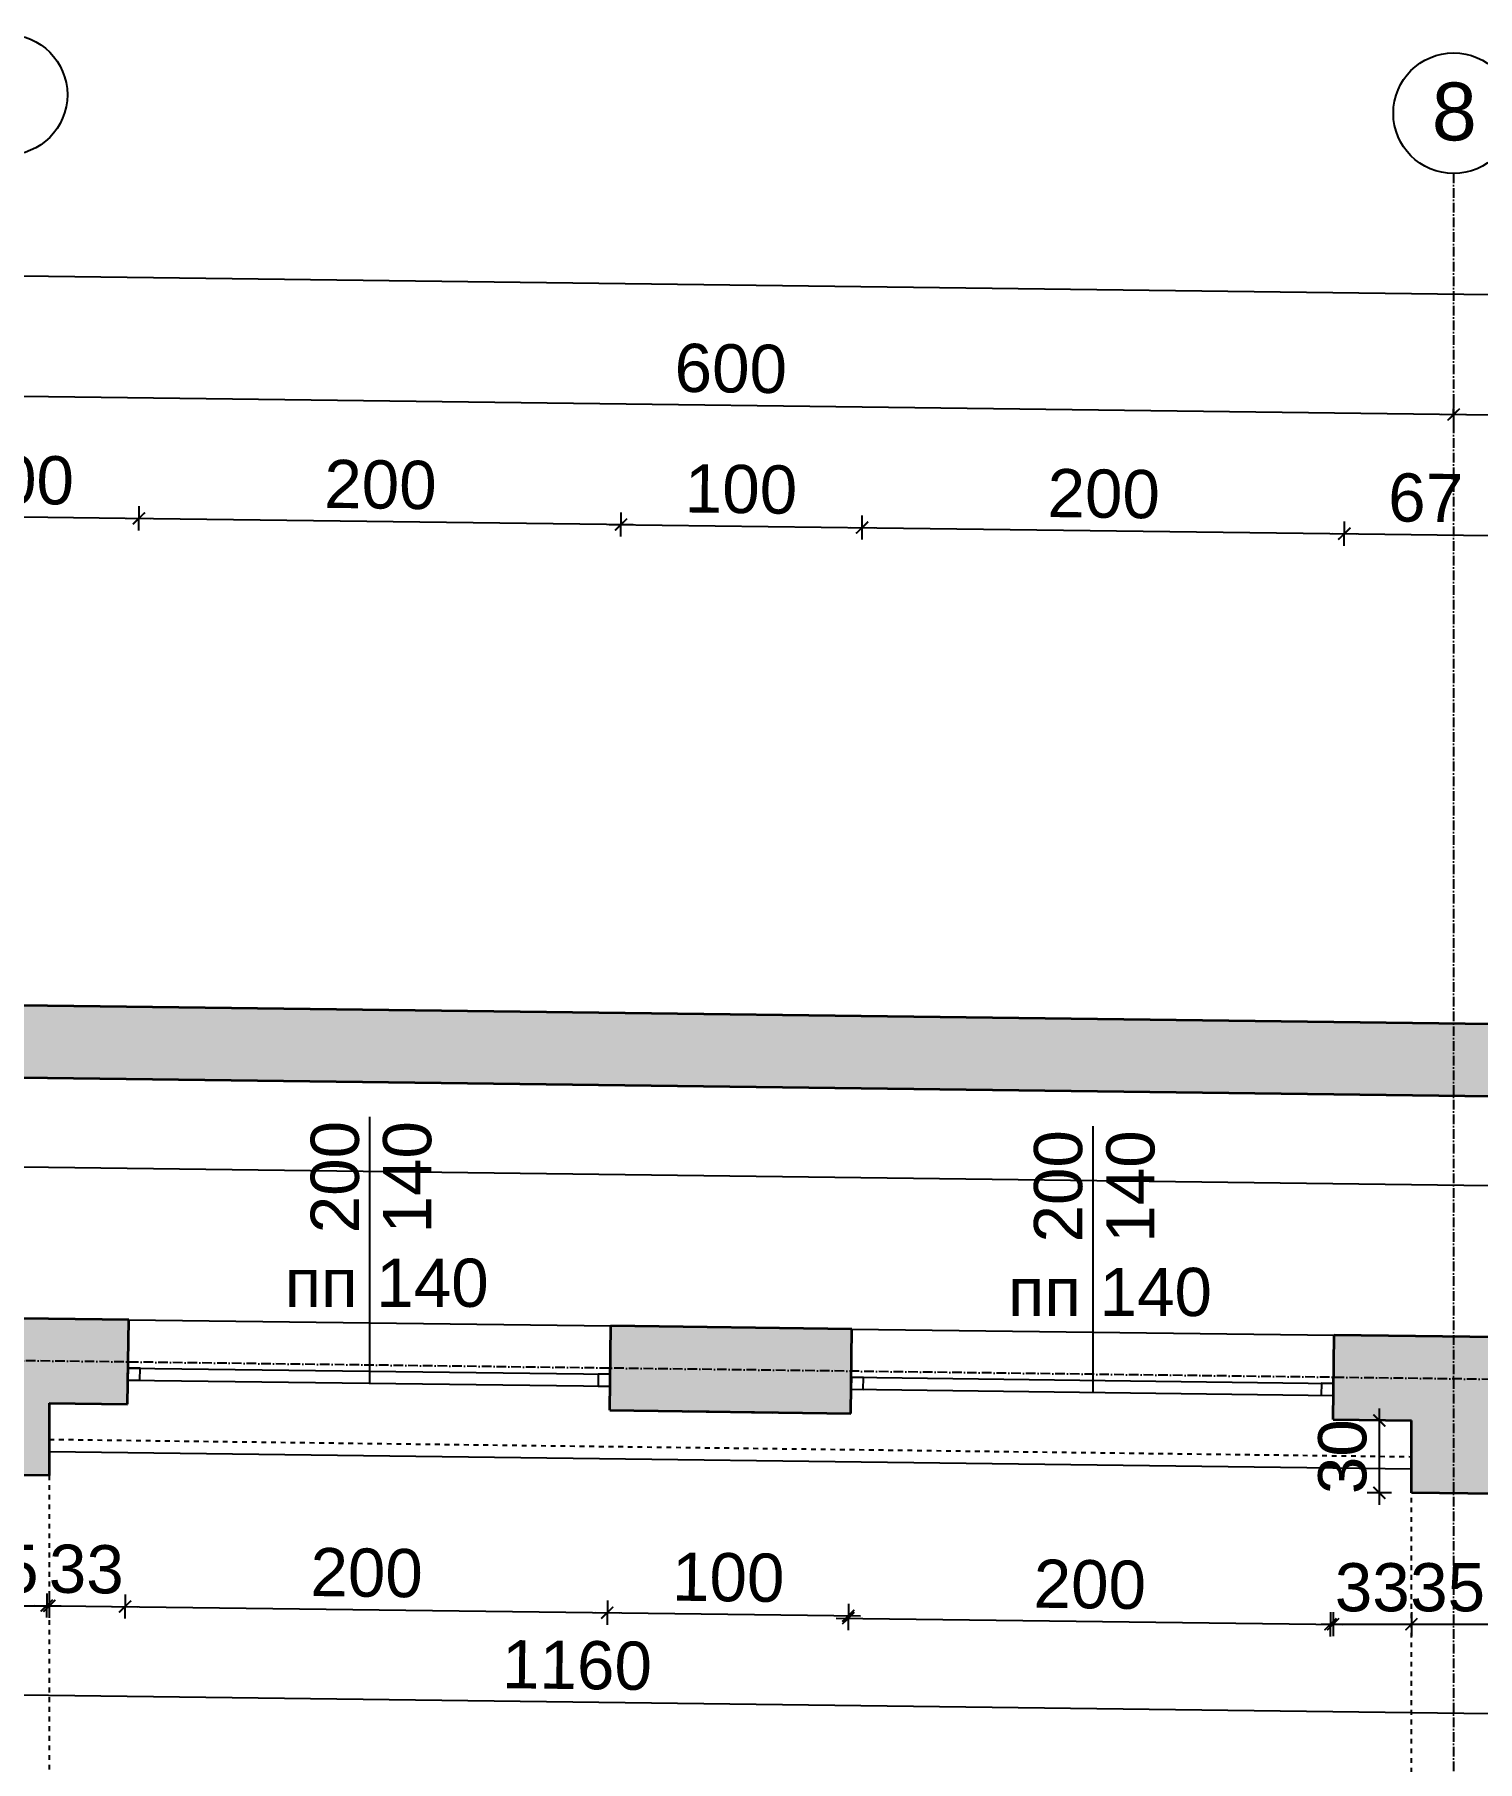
# Model space of a CAD drawing. Header units: inches. Extents: x -72385 to 39588, y -6525 to 66685.
# Drawn here: x -48373 to -47775, y 30894 to 31610 of the extents above; entities that cross this region are included whole.
import ezdxf

# ---------------------------------------------------------------- set-up
doc = ezdxf.new("R2010")
doc.units = ezdxf.units.IN
doc.header["$MEASUREMENT"] = 0
doc.linetypes.add('DashDot', pattern=[0.6, 0.4, -0.1, 0, -0.1])
doc.linetypes.add('Hidden', pattern=[0.4, 0.2, -0.2])
for name, color, linetype, lineweight in [('Изгледни линии', 253, 'Continuous', 25), ('Надписи коти външни', 252, 'Continuous', 25), ('Надписи коти вътрешни', 252, 'Continuous', 25), ('Надписи Оси', 252, 'Continuous', 25), ('Надписи прозорци', 252, 'Continuous', 25), ('Оси', 252, 'DashDot', 25), ('Прозорци', 251, 'Continuous', 25), ('Пунктир', 253, 'Hidden', 25), ('Разрезни линии', 7, 'Continuous', 35), ('Щрих стени', 254, 'Continuous', 25)]:
    doc.layers.add(name, color=color, linetype=linetype, lineweight=lineweight)
doc.styles.add('Arial Regular', font='arial.ttf')
doc.styles.get("Standard").update_dxf_attribs({"font": 'arial.ttf'})
doc.dimstyles.new('Annotative', dxfattribs={"dimscale": 0, "dimtxt": 20, "dimasz": 5, "dimexe": 5, "dimexo": 5, "dimgap": 5, "dimtad": 1, "dimdec": 0, "dimzin": 0, "dimdsep": 46, "dimtxsty": 'Standard', "dimblk": 'ARCHTICK', "dimcen": 5, "dimdle": 5, "dimadec": 0, "dimazin": 0, "dimtfac": 1, "dimtdec": 0, "dimtofl": 0, "dimtmove": 0, "dimatfit": 3, "dimldrblk": 'ARCHTICK', "dimfxl": 5, "dimfxlon": 1, "dimtolj": 1, "dimtzin": 0, "dimarcsym": 1})

# ---------------------------------------------------------------- blocks, each defined once
blk = doc.blocks.new('_ArchTick')
at = {"color": 0, "linetype": 'ByBlock', "const_width": 0.15}
blk.add_lwpolyline([(-0.5, -0.5), (0.5, 0.5)], dxfattribs=at)
blk = doc.blocks.new('*D148')
at = {"layer": 'Defpoints', "color": 0, "ltscale": 50, "transparency": 16777216}
for p in [(-48727.34, 31026.78), (-47567.34, 31012.01), (-47568.63, 30910.86)]:
    blk.add_point(p, dxfattribs=at)
at = {"layer": 'Надписи коти вътрешни', "color": 0, "lineweight": -2, "ltscale": 50, "transparency": 16777216}
for p, q in [((-48728.56, 30930.63), (-48728.69, 30920.63)), ((-48733.62, 30925.69), (-47563.63, 30910.8)), ((-47568.56, 30915.86), (-47568.69, 30905.86))]:
    blk.add_line(p, q, dxfattribs=at)
at = {"layer": 'Надписи коти вътрешни', "color": 0, "lineweight": -2, "ltscale": 50, "transparency": 16777216, "xscale": 5, "yscale": 5, "zscale": 5}
for p, rotation in [((-48728.63, 30925.63), 179.2706286525475), ((-47568.63, 30910.86), 359.2706286525474)]:
    blk.add_blockref('_ArchTick', p, dxfattribs=dict(at, rotation=rotation))
at = {"layer": 'Надписи коти вътрешни', "color": 0, "ltscale": 50, "transparency": 16777216, "insert": (-48148.43, 30933.46), "char_height": 20, "attachment_point": 5, "rotation": 359.27063}
blk.add_mtext('\\A1;1160', dxfattribs=at)
blk = doc.blocks.new('*D161')
at = {"layer": 'Defpoints', "color": 0, "ltscale": 50, "transparency": 16777216}
for p in [(-47802.34, 31035.01), (-47815.67, 31005.01), (-47802.34, 31005.01)]:
    blk.add_point(p, dxfattribs=at)
at = {"layer": 'Надписи коти вътрешни', "color": 0, "lineweight": -2, "ltscale": 50, "transparency": 16777216}
for p, q in [((-47810.67, 31035.01), (-47820.67, 31035.01)), ((-47815.67, 31040.01), (-47815.67, 31000.01)), ((-47810.67, 31005.01), (-47820.67, 31005.01))]:
    blk.add_line(p, q, dxfattribs=at)
at = {"layer": 'Надписи коти вътрешни', "color": 0, "lineweight": -2, "ltscale": 50, "transparency": 16777216, "xscale": 5, "yscale": 5, "zscale": 5}
for p, rotation in [((-47815.67, 31035.01), 90), ((-47815.67, 31005.01), 270)]:
    blk.add_blockref('_ArchTick', p, dxfattribs=dict(at, rotation=rotation))
at = {"layer": 'Надписи коти вътрешни', "color": 0, "ltscale": 50, "transparency": 16777216, "insert": (-47830.89, 31020.01), "char_height": 20, "attachment_point": 5, "rotation": 90}
blk.add_mtext('\\A1;30', dxfattribs=at)
blk = doc.blocks.new('*D163')
at = {"layer": 'Defpoints', "color": 0, "ltscale": 50, "transparency": 16777216}
for p in [(-48402.34, 31012.64), (-48367.34, 31012.64), (-48367.34, 30958.13)]:
    blk.add_point(p, dxfattribs=at)
at = {"layer": 'Надписи коти вътрешни', "color": 0, "lineweight": -2, "ltscale": 50, "transparency": 16777216}
for p, q in [((-48402.34, 30963.13), (-48402.34, 30953.13)), ((-48367.34, 30963.13), (-48367.34, 30953.13)), ((-48407.34, 30958.13), (-48362.34, 30958.13))]:
    blk.add_line(p, q, dxfattribs=at)
at = {"layer": 'Надписи коти вътрешни', "color": 0, "lineweight": -2, "ltscale": 50, "transparency": 16777216, "xscale": 5, "yscale": 5, "zscale": 5, "rotation": 180}
blk.add_blockref('_ArchTick', (-48402.34, 30958.13), dxfattribs=at)
at = {"layer": 'Надписи коти вътрешни', "color": 0, "lineweight": -2, "ltscale": 50, "transparency": 16777216, "xscale": 5, "yscale": 5, "zscale": 5}
blk.add_blockref('_ArchTick', (-48367.34, 30958.13), dxfattribs=at)
at = {"layer": 'Надписи коти вътрешни', "color": 0, "ltscale": 50, "transparency": 16777216, "insert": (-48387.34, 30973.35), "char_height": 20, "attachment_point": 5}
blk.add_mtext('\\A1;35', dxfattribs=at)
blk = doc.blocks.new('*D183')
at = {"layer": 'Defpoints', "color": 0, "ltscale": 50, "transparency": 16777216}
for p in [(-48367.34, 31042.2), (-48334.84, 31041.79), (-48335.91, 30957.84)]:
    blk.add_point(p, dxfattribs=at)
at = {"layer": 'Надписи коти вътрешни', "color": 0, "lineweight": -2, "ltscale": 50, "transparency": 16777216}
for p, q in [((-48368.34, 30963.26), (-48368.47, 30953.26)), ((-48335.84, 30962.84), (-48335.97, 30952.84)), ((-48373.41, 30958.32), (-48330.91, 30957.78))]:
    blk.add_line(p, q, dxfattribs=at)
at = {"layer": 'Надписи коти вътрешни', "color": 0, "lineweight": -2, "ltscale": 50, "transparency": 16777216, "xscale": 5, "yscale": 5, "zscale": 5}
for p, rotation in [((-48368.41, 30958.26), 179.2706286525619), ((-48335.91, 30957.84), 359.2706286525619)]:
    blk.add_blockref('_ArchTick', p, dxfattribs=dict(at, rotation=rotation))
at = {"layer": 'Надписи коти вътрешни', "color": 0, "ltscale": 50, "transparency": 16777216, "insert": (-48351.96, 30973.27), "char_height": 20, "attachment_point": 5, "rotation": 359.27063}
blk.add_mtext('\\A1;33', dxfattribs=at)
blk = doc.blocks.new('*D184')
at = {"layer": 'Defpoints', "color": 0, "ltscale": 50, "transparency": 16777216}
for p in [(-48334.84, 31041.79), (-48134.84, 31039.24), (-48135.91, 30955.3)]:
    blk.add_point(p, dxfattribs=at)
at = {"layer": 'Надписи коти вътрешни', "color": 0, "lineweight": -2, "ltscale": 50, "transparency": 16777216}
for p, q in [((-48335.84, 30962.84), (-48335.97, 30952.84)), ((-48340.91, 30957.91), (-48130.91, 30955.23)), ((-48135.84, 30960.3), (-48135.97, 30950.3))]:
    blk.add_line(p, q, dxfattribs=at)
at = {"layer": 'Надписи коти вътрешни', "color": 0, "lineweight": -2, "ltscale": 50, "transparency": 16777216, "xscale": 5, "yscale": 5, "zscale": 5}
for p, rotation in [((-48335.91, 30957.84), 179.2706286525525), ((-48135.91, 30955.3), 359.2706286525525)]:
    blk.add_blockref('_ArchTick', p, dxfattribs=dict(at, rotation=rotation))
at = {"layer": 'Надписи коти вътрешни', "color": 0, "ltscale": 50, "transparency": 16777216, "insert": (-48235.71, 30971.78), "char_height": 20, "attachment_point": 5, "rotation": 359.27063}
blk.add_mtext('\\A1;200', dxfattribs=at)
blk = doc.blocks.new('*D185')
at = {"layer": 'Defpoints', "color": 0, "ltscale": 50, "transparency": 16777216}
for p in [(-48134.84, 31039.24), (-48034.84, 31037.97), (-48035.91, 30954.02)]:
    blk.add_point(p, dxfattribs=at)
at = {"layer": 'Надписи коти вътрешни', "color": 0, "lineweight": -2, "ltscale": 50, "transparency": 16777216}
for p, q in [((-48140.91, 30955.36), (-48030.91, 30953.96)), ((-48135.84, 30960.3), (-48135.97, 30950.3)), ((-48035.84, 30959.02), (-48035.97, 30949.03))]:
    blk.add_line(p, q, dxfattribs=at)
at = {"layer": 'Надписи коти вътрешни', "color": 0, "lineweight": -2, "ltscale": 50, "transparency": 16777216, "xscale": 5, "yscale": 5, "zscale": 5}
for p, rotation in [((-48135.91, 30955.3), 179.2706286525525), ((-48035.91, 30954.02), 359.2706286525525)]:
    blk.add_blockref('_ArchTick', p, dxfattribs=dict(at, rotation=rotation))
at = {"layer": 'Надписи коти вътрешни', "color": 0, "ltscale": 50, "transparency": 16777216, "insert": (-48085.71, 30969.87), "char_height": 20, "attachment_point": 5, "rotation": 359.27063}
blk.add_mtext('\\A1;100', dxfattribs=at)
blk = doc.blocks.new('*D4264')
at = {"layer": 'Defpoints', "color": 0, "ltscale": 50, "transparency": 16777216}
for p in [(-48034.84, 31037.97), (-47834.84, 31035.42), (-47835.92, 30950.47)]:
    blk.add_point(p, dxfattribs=at)
at = {"layer": 'Надписи коти вътрешни', "color": 0, "lineweight": -2, "ltscale": 50, "transparency": 16777216}
for p, q in [((-48035.86, 30958.01), (-48035.98, 30948.01)), ((-47835.86, 30955.47), (-47835.98, 30945.47)), ((-48040.92, 30953.08), (-47830.92, 30950.4))]:
    blk.add_line(p, q, dxfattribs=at)
at = {"layer": 'Надписи коти вътрешни', "color": 0, "lineweight": -2, "ltscale": 50, "transparency": 16777216, "xscale": 5, "yscale": 5, "zscale": 5}
for p, rotation in [((-48035.92, 30953.01), 179.2706286525514), ((-47835.92, 30950.47), 359.2706286525514)]:
    blk.add_blockref('_ArchTick', p, dxfattribs=dict(at, rotation=rotation))
at = {"layer": 'Надписи коти вътрешни', "color": 0, "ltscale": 50, "transparency": 16777216, "insert": (-47935.73, 30966.95), "char_height": 20, "attachment_point": 5, "rotation": 359.27063}
blk.add_mtext('\\A1;200', dxfattribs=at)
blk = doc.blocks.new('*D186')
at = {"layer": 'Defpoints', "color": 0, "ltscale": 50, "transparency": 16777216}
for p in [(-47802.34, 31005.01), (-47767.34, 31005.01), (-47767.34, 30950.5)]:
    blk.add_point(p, dxfattribs=at)
at = {"layer": 'Надписи коти вътрешни', "color": 0, "lineweight": -2, "ltscale": 50, "transparency": 16777216}
for p, q in [((-47802.34, 30955.5), (-47802.34, 30945.5)), ((-47767.34, 30955.5), (-47767.34, 30945.5)), ((-47807.34, 30950.5), (-47762.34, 30950.5))]:
    blk.add_line(p, q, dxfattribs=at)
at = {"layer": 'Надписи коти вътрешни', "color": 0, "lineweight": -2, "ltscale": 50, "transparency": 16777216, "xscale": 5, "yscale": 5, "zscale": 5, "rotation": 180}
blk.add_blockref('_ArchTick', (-47802.34, 30950.5), dxfattribs=at)
at = {"layer": 'Надписи коти вътрешни', "color": 0, "lineweight": -2, "ltscale": 50, "transparency": 16777216, "xscale": 5, "yscale": 5, "zscale": 5}
blk.add_blockref('_ArchTick', (-47767.34, 30950.5), dxfattribs=at)
at = {"layer": 'Надписи коти вътрешни', "color": 0, "ltscale": 50, "transparency": 16777216, "insert": (-47787.34, 30965.71), "char_height": 20, "attachment_point": 5}
blk.add_mtext('\\A1;35', dxfattribs=at)
blk = doc.blocks.new('*D187')
at = {"layer": 'Defpoints', "color": 0, "ltscale": 50, "transparency": 16777216}
for p in [(-47834.84, 31035.42), (-47802.34, 31035.42), (-47802.34, 30950.5)]:
    blk.add_point(p, dxfattribs=at)
at = {"layer": 'Надписи коти вътрешни', "color": 0, "lineweight": -2, "ltscale": 50, "transparency": 16777216}
for p, q in [((-47834.84, 30955.5), (-47834.84, 30945.5)), ((-47802.34, 30955.5), (-47802.34, 30945.5)), ((-47839.84, 30950.5), (-47797.34, 30950.5))]:
    blk.add_line(p, q, dxfattribs=at)
at = {"layer": 'Надписи коти вътрешни', "color": 0, "lineweight": -2, "ltscale": 50, "transparency": 16777216, "xscale": 5, "yscale": 5, "zscale": 5, "rotation": 180}
blk.add_blockref('_ArchTick', (-47834.84, 30950.5), dxfattribs=at)
at = {"layer": 'Надписи коти вътрешни', "color": 0, "lineweight": -2, "ltscale": 50, "transparency": 16777216, "xscale": 5, "yscale": 5, "zscale": 5}
blk.add_blockref('_ArchTick', (-47802.34, 30950.5), dxfattribs=at)
at = {"layer": 'Надписи коти вътрешни', "color": 0, "ltscale": 50, "transparency": 16777216, "insert": (-47818.59, 30965.71), "char_height": 20, "attachment_point": 5}
blk.add_mtext('\\A1;33', dxfattribs=at)
blk = doc.blocks.new('*D2810')
at = {"layer": 'Defpoints', "color": 0, "ltscale": 50, "transparency": 16777216}
for p in [(-51367.34, 31215.4), (-46569.84, 31154.33), (-46570.31, 31117.2)]:
    blk.add_point(p, dxfattribs=at)
at = {"layer": 'Надписи коти вътрешни', "color": 0, "lineweight": -2, "ltscale": 50, "transparency": 16777216}
for p, q in [((-51372.81, 31178.34), (-46565.31, 31117.14)), ((-51367.75, 31183.28), (-51367.87, 31173.28)), ((-46570.25, 31122.2), (-46570.37, 31112.2))]:
    blk.add_line(p, q, dxfattribs=at)
at = {"layer": 'Надписи коти вътрешни', "color": 0, "lineweight": -2, "ltscale": 50, "transparency": 16777216, "xscale": 5, "yscale": 5, "zscale": 5}
for p, rotation in [((-51367.81, 31178.28), 179.2706286525473), ((-46570.31, 31117.2), 359.2706286525473)]:
    blk.add_blockref('_ArchTick', p, dxfattribs=dict(at, rotation=rotation))
at = {"layer": 'Надписи коти вътрешни', "color": 0, "ltscale": 50, "transparency": 16777216, "insert": (-48968.87, 31162.95), "char_height": 20, "attachment_point": 5, "rotation": 359.27063}
blk.add_mtext('\\A1;4798', dxfattribs=at)
blk = doc.blocks.new('*D5948')
at = {"layer": 'Defpoints', "color": 0, "ltscale": 50, "transparency": 16777216}
for p in [(-48330.16, 31409.26), (-48434.39, 31078.06), (-48334.39, 31076.78)]:
    blk.add_point(p, dxfattribs=at)
at = {"layer": 'Надписи коти външни', "color": 0, "lineweight": -2, "ltscale": 50, "transparency": 16777216}
for p, q in [((-48430.22, 31405.53), (-48430.1, 31415.53)), ((-48330.22, 31404.26), (-48330.1, 31414.26)), ((-48435.16, 31410.59), (-48325.16, 31409.19))]:
    blk.add_line(p, q, dxfattribs=at)
at = {"layer": 'Надписи коти външни', "color": 0, "lineweight": -2, "ltscale": 50, "transparency": 16777216, "xscale": 5, "yscale": 5, "zscale": 5}
for p, rotation in [((-48430.16, 31410.53), 179.2706286525233), ((-48330.16, 31409.26), 359.2706286525233)]:
    blk.add_blockref('_ArchTick', p, dxfattribs=dict(at, rotation=rotation))
at = {"layer": 'Надписи коти външни', "color": 0, "ltscale": 50, "transparency": 16777216, "insert": (-48380.41, 31425.11), "char_height": 20, "attachment_point": 5, "rotation": 359.27063}
blk.add_mtext('\\A1;100', dxfattribs=at)
blk = doc.blocks.new('*D5949')
at = {"layer": 'Defpoints', "color": 0, "ltscale": 50, "transparency": 16777216}
for p in [(-48130.18, 31406.71), (-48334.39, 31076.78), (-48134.41, 31074.24)]:
    blk.add_point(p, dxfattribs=at)
at = {"layer": 'Надписи коти външни', "color": 0, "lineweight": -2, "ltscale": 50, "transparency": 16777216}
for p, q in [((-48330.22, 31404.26), (-48330.1, 31414.26)), ((-48335.16, 31409.32), (-48125.18, 31406.65)), ((-48130.24, 31401.71), (-48130.11, 31411.71))]:
    blk.add_line(p, q, dxfattribs=at)
at = {"layer": 'Надписи коти външни', "color": 0, "lineweight": -2, "ltscale": 50, "transparency": 16777216, "xscale": 5, "yscale": 5, "zscale": 5}
for p, rotation in [((-48330.16, 31409.26), 179.2706286525485), ((-48130.18, 31406.71), 359.2706286525485)]:
    blk.add_blockref('_ArchTick', p, dxfattribs=dict(at, rotation=rotation))
at = {"layer": 'Надписи коти външни', "color": 0, "ltscale": 50, "transparency": 16777216, "insert": (-48229.97, 31423.19), "char_height": 20, "attachment_point": 5, "rotation": 359.27063}
blk.add_mtext('\\A1;200', dxfattribs=at)
blk = doc.blocks.new('*D5950')
at = {"layer": 'Defpoints', "color": 0, "ltscale": 50, "transparency": 16777216}
for p in [(-48030.16, 31405.44), (-48134.41, 31074.24), (-48034.39, 31072.96)]:
    blk.add_point(p, dxfattribs=at)
at = {"layer": 'Надписи коти външни', "color": 0, "lineweight": -2, "ltscale": 50, "transparency": 16777216}
for p, q in [((-48135.17, 31406.77), (-48025.16, 31405.37)), ((-48130.24, 31401.71), (-48130.11, 31411.71)), ((-48030.22, 31400.44), (-48030.1, 31410.44))]:
    blk.add_line(p, q, dxfattribs=at)
at = {"layer": 'Надписи коти външни', "color": 0, "lineweight": -2, "ltscale": 50, "transparency": 16777216, "xscale": 5, "yscale": 5, "zscale": 5}
for p, rotation in [((-48130.18, 31406.71), 179.2706286525354), ((-48030.16, 31405.44), 359.2706286525354)]:
    blk.add_blockref('_ArchTick', p, dxfattribs=dict(at, rotation=rotation))
at = {"layer": 'Надписи коти външни', "color": 0, "ltscale": 50, "transparency": 16777216, "insert": (-48080.41, 31421.29), "char_height": 20, "attachment_point": 5, "rotation": 359.27063}
blk.add_mtext('\\A1;100', dxfattribs=at)
blk = doc.blocks.new('*D5951')
at = {"layer": 'Defpoints', "color": 0, "ltscale": 50, "transparency": 16777216}
for p in [(-47830.16, 31402.89), (-48034.39, 31072.96), (-47834.39, 31070.42)]:
    blk.add_point(p, dxfattribs=at)
at = {"layer": 'Надписи коти външни', "color": 0, "lineweight": -2, "ltscale": 50, "transparency": 16777216}
for p, q in [((-48030.22, 31400.44), (-48030.1, 31410.44)), ((-47830.22, 31397.89), (-47830.1, 31407.89)), ((-48035.16, 31405.5), (-47825.16, 31402.83))]:
    blk.add_line(p, q, dxfattribs=at)
at = {"layer": 'Надписи коти външни', "color": 0, "lineweight": -2, "ltscale": 50, "transparency": 16777216, "xscale": 5, "yscale": 5, "zscale": 5}
for p, rotation in [((-48030.16, 31405.44), 179.2706286525796), ((-47830.16, 31402.89), 359.2706286525796)]:
    blk.add_blockref('_ArchTick', p, dxfattribs=dict(at, rotation=rotation))
at = {"layer": 'Надписи коти външни', "color": 0, "ltscale": 50, "transparency": 16777216, "insert": (-47929.97, 31419.38), "char_height": 20, "attachment_point": 5, "rotation": 359.27063}
blk.add_mtext('\\A1;200', dxfattribs=at)
blk = doc.blocks.new('*D5952')
at = {"layer": 'Defpoints', "color": 0, "ltscale": 50, "transparency": 16777216}
for p in [(-47763.1, 31402.04), (-47834.39, 31070.42), (-47767.34, 31069.57)]:
    blk.add_point(p, dxfattribs=at)
at = {"layer": 'Надписи коти външни', "color": 0, "lineweight": -2, "ltscale": 50, "transparency": 16777216}
for p, q in [((-47830.22, 31397.89), (-47830.1, 31407.89)), ((-47763.17, 31397.04), (-47763.04, 31407.04)), ((-47835.16, 31402.96), (-47758.11, 31401.97))]:
    blk.add_line(p, q, dxfattribs=at)
at = {"layer": 'Надписи коти външни', "color": 0, "lineweight": -2, "ltscale": 50, "transparency": 16777216, "xscale": 5, "yscale": 5, "zscale": 5}
for p, rotation in [((-47830.16, 31402.89), 179.270628652566), ((-47763.1, 31402.04), 359.270628652566)]:
    blk.add_blockref('_ArchTick', p, dxfattribs=dict(at, rotation=rotation))
at = {"layer": 'Надписи коти външни', "color": 0, "ltscale": 50, "transparency": 16777216, "insert": (-47796.44, 31417.68), "char_height": 20, "attachment_point": 5, "rotation": 359.27063}
blk.add_mtext('\\A1;67', dxfattribs=at)
blk = doc.blocks.new('*D5982')
at = {"layer": 'Defpoints', "color": 0, "ltscale": 50, "transparency": 16777216}
for p in [(-47784.84, 31452.32), (-47784.84, 31452.32), (-47184.84, 31444.68)]:
    blk.add_point(p, dxfattribs=at)
at = {"layer": 'Надписи коти външни', "color": 0, "lineweight": -2, "ltscale": 50, "transparency": 16777216}
for p, q in [((-47179.84, 31444.62), (-47789.84, 31452.38)), ((-47784.84, 31452.32), (-47784.9, 31447.32)), ((-47184.84, 31444.68), (-47184.9, 31439.68))]:
    blk.add_line(p, q, dxfattribs=at)
at = {"layer": 'Надписи коти външни', "color": 0, "lineweight": -2, "ltscale": 50, "transparency": 16777216, "xscale": 5, "yscale": 5, "zscale": 5}
for p, rotation in [((-47784.84, 31452.32), 179.270628652547), ((-47184.84, 31444.68), 359.2706286525469)]:
    blk.add_blockref('_ArchTick', p, dxfattribs=dict(at, rotation=rotation))
at = {"layer": 'Надписи коти външни', "color": 0, "ltscale": 50, "transparency": 16777216, "insert": (-47484.64, 31463.71), "char_height": 20, "attachment_point": 5, "rotation": 359.27063}
blk.add_mtext('\\A1;600', dxfattribs=at)
blk = doc.blocks.new('*D5983')
at = {"layer": 'Defpoints', "color": 0, "ltscale": 50, "transparency": 16777216}
for p in [(-48384.84, 31459.94), (-48384.84, 31459.94), (-47784.84, 31452.32)]:
    blk.add_point(p, dxfattribs=at)
at = {"layer": 'Надписи коти външни', "color": 0, "lineweight": -2, "ltscale": 50, "transparency": 16777216}
for p, q in [((-48384.84, 31459.94), (-48384.77, 31464.94)), ((-47779.84, 31452.26), (-48389.84, 31460)), ((-47784.84, 31452.32), (-47784.77, 31457.32))]:
    blk.add_line(p, q, dxfattribs=at)
at = {"layer": 'Надписи коти външни', "color": 0, "lineweight": -2, "ltscale": 50, "transparency": 16777216, "xscale": 5, "yscale": 5, "zscale": 5}
for p, rotation in [((-48384.84, 31459.94), 179.2721582485664), ((-47784.84, 31452.32), 359.2721582485664)]:
    blk.add_blockref('_ArchTick', p, dxfattribs=dict(at, rotation=rotation))
at = {"layer": 'Надписи коти външни', "color": 0, "ltscale": 50, "transparency": 16777216, "insert": (-48084.64, 31471.34), "char_height": 20, "attachment_point": 5, "rotation": 359.27216}
blk.add_mtext('\\A1;600', dxfattribs=at)
blk = doc.blocks.new('*D5961')
at = {"layer": 'Defpoints', "color": 0, "ltscale": 50, "transparency": 16777216}
for p in [(-40216.83, 31405.98), (-52317.34, 31127.49), (-40222.34, 30973.51)]:
    blk.add_point(p, dxfattribs=at)
at = {"layer": 'Надписи коти външни', "color": 0, "lineweight": -2, "ltscale": 50, "transparency": 16777216}
for p, q in [((-52311.9, 31554.95), (-52311.77, 31564.95)), ((-52316.83, 31560.02), (-40211.83, 31405.91)), ((-40216.9, 31400.98), (-40216.77, 31410.98))]:
    blk.add_line(p, q, dxfattribs=at)
at = {"layer": 'Надписи коти външни', "color": 0, "lineweight": -2, "ltscale": 50, "transparency": 16777216, "xscale": 5, "yscale": 5, "zscale": 5}
for p, rotation in [((-52311.83, 31559.95), 179.2706286525472), ((-40216.83, 31405.98), 359.2706286525473)]:
    blk.add_blockref('_ArchTick', p, dxfattribs=dict(at, rotation=rotation))
at = {"layer": 'Надписи коти външни', "color": 0, "ltscale": 50, "transparency": 16777216, "insert": (-46264.14, 31498.18), "char_height": 20, "attachment_point": 5, "rotation": 359.27063}
blk.add_mtext('\\A1;12095', dxfattribs=at)

msp = doc.modelspace()

# ---------------------------------------------------------------- hatches: boundary and pattern name
at = {"layer": 'Щрих стени', "ltscale": 10}
h = msp.add_hatch(color=256, dxfattribs=at)
h.dxf.hatch_style = 1
h.paths.add_polyline_path([(-46539.84, 31183.95), (-51397.34, 31245.79), (-51397.34, 31115.78), (-51367.34, 31115.4), (-51367.34, 31215.4), (-46569.84, 31154.33), (-46569.84, 31074.32), (-46539.84, 31073.94)])
h = msp.add_hatch(color=256, dxfattribs=at)
h.dxf.hatch_style = 1
h.paths.add_polyline_path([(-46804.39, 31057.31), (-46904.39, 31058.58), (-46904.84, 31023.58), (-46804.84, 31022.31)])
h.paths.add_polyline_path([(-47104.39, 31061.13), (-47234.39, 31062.78), (-47234.84, 31027.78), (-47202.34, 31027.37), (-47202.34, 30732.34), (-47431.96, 30735.27), (-47432.34, 30705.27), (-47202.34, 30702.34), (-47202.34, 30642.34), (-47139.84, 30642.34), (-47139.84, 30996.57), (-47137.34, 30996.54), (-47137.34, 31026.54), (-47104.84, 31026.13)])
h.paths.add_polyline_path([(-47434.39, 31065.33), (-47566.89, 31067.01), (-47567.34, 31032.02), (-47567.34, 30612.04), (-47537.34, 30612.04), (-47537.34, 30706.61), (-47512.34, 30706.29), (-47511.96, 30736.29), (-47537.34, 30736.61), (-47537.34, 31031.63), (-47434.84, 31030.33)], flags=17)
h.paths.add_polyline_path([(-47766.88, 31069.56), (-47834.39, 31070.42), (-47834.84, 31035.42), (-47802.34, 31035.01), (-47802.34, 31005.01), (-47767.34, 31004.56), (-47767.34, 31034.56)], flags=17)
h.paths.add_polyline_path([(-48034.39, 31072.96), (-48134.39, 31074.24), (-48134.84, 31039.24), (-48034.84, 31037.97)], flags=17)
h.paths.add_polyline_path([(-48334.39, 31076.78), (-48434.39, 31078.06), (-48434.84, 31043.06), (-48402.34, 31042.65), (-48402.34, 31012.64), (-48367.34, 31012.2), (-48367.34, 31042.2), (-48334.84, 31041.79)], flags=17)
h.paths.add_polyline_path([(-48634.39, 31080.6), (-48761.72, 31082.22), (-48762.16, 31047.23), (-48757.34, 31047.17), (-48757.34, 30777.14), (-48727.34, 30777.14), (-48727.34, 30791.76), (-48622.34, 30790.43), (-48622.34, 30650.41), (-48727.34, 30651.75), (-48727.34, 30697.14), (-48757.34, 30697.14), (-48757.34, 30652.13), (-48807.34, 30652.77), (-48807.72, 30622.77), (-48639.84, 30620.63), (-48639.84, 30450.62), (-48982.34, 30454.98), (-48982.34, 30515.81), (-49047.34, 30515.81), (-49047.34, 30385.8), (-49017.34, 30385.8), (-49017.34, 30425.42), (-47202.34, 30402.32), (-47202.34, 30392.32), (-47139.84, 30392.32), (-47139.84, 30444.03), (-47109.84, 30443.64), (-47109.84, 30473.65), (-47139.84, 30474.03), (-47139.84, 30542.33), (-47202.34, 30542.33), (-47202.34, 30432.32), (-47537.34, 30436.58), (-47537.34, 30512.04), (-47567.34, 30512.04), (-47567.34, 30436.97), (-47752.34, 30439.32), (-47752.34, 30504.33), (-47817.34, 30505.15), (-47817.34, 30470.15), (-47837.34, 30470.41), (-47837.34, 30440.4), (-48352.34, 30446.96), (-48352.34, 30511.97), (-48417.34, 30512.79), (-48417.34, 30447.79), (-48609.84, 30450.24), (-48609.84, 30820.27), (-48727.34, 30821.76), (-48727.34, 31046.78), (-48634.84, 31045.61)])
h.paths.add_polyline_path([(-48887.34, 30653.79), (-48967.34, 30654.81), (-48967.34, 31049.84), (-48962.15, 31049.77), (-48961.7, 31084.77), (-49034.39, 31085.7), (-49034.84, 31050.7), (-49022.34, 31050.54), (-49022.34, 31020.54), (-48997.34, 31020.22), (-48997.34, 30655.19), (-49047.34, 30655.82), (-49047.34, 30615.82), (-48982.34, 30615.82), (-48982.34, 30624.99), (-48887.72, 30623.79)])
h.paths.add_polyline_path([(-49234.38, 31088.24), (-49334.39, 31089.51), (-49334.84, 31054.52), (-49234.82, 31053.24)])
h.paths.add_polyline_path([(-49534.38, 31092.06), (-49634.39, 31093.33), (-49634.84, 31058.34), (-49602.34, 31057.92), (-49602.34, 31027.92), (-49567.34, 31027.47), (-49567.34, 31057.48), (-49534.82, 31057.06)])
h.paths.add_polyline_path([(-49834.38, 31095.88), (-49934.39, 31097.15), (-49934.84, 31062.16), (-49834.82, 31060.88)])
h.paths.add_polyline_path([(-49552.34, 30522.24), (-49617.34, 30523.07), (-49617.34, 30503.07), (-49637.34, 30503.32), (-49637.34, 30453.32), (-49617.34, 30453.06), (-49617.34, 30433.06), (-49552.34, 30432.23)])

# ---------------------------------------------------------------- linework, layer by layer
at = {"layer": 'Изгледни линии', "ltscale": 50}
for p, q in [((-48334.39, 31076.78), (-48134.41, 31074.24)), ((-48034.39, 31072.96), (-47834.41, 31070.42)), ((-48367.34, 31022.2), (-47802.34, 31015.01))]:
    msp.add_line(p, q, dxfattribs=at)
at = {"layer": 'Надписи Оси', "ltscale": 50}
for centre in [(-48384.84, 31584.97), (-47784.84, 31577.33)]:
    msp.add_circle(centre, 25, dxfattribs=at)
at = {"layer": 'Надписи прозорци', "ltscale": 50}
for p, q in [((-48234.4, 31050.51), (-48234.4, 31160.97)), ((-47934.4, 31046.69), (-47934.4, 31157.15))]:
    msp.add_line(p, q, dxfattribs=at)
at = {"layer": 'Оси', "ltscale": 10}
for p, q in [((-47784.84, 31552.33), (-47784.84, 28752.1)), ((-39839.84, 30951.14), (-52799.84, 31116.13))]:
    msp.add_line(p, q, dxfattribs=at)
at = {"layer": 'Прозорци', "ltscale": 50}
for p, q in [((-48334.65, 31056.79), (-48134.66, 31054.24)), ((-48334.71, 31051.79), (-48134.73, 31049.24)), ((-48034.65, 31052.97), (-47834.66, 31050.42)), ((-48034.71, 31047.97), (-47834.73, 31045.42))]:
    msp.add_line(p, q, dxfattribs=at)
for points in [[(-48334.71, 31051.79), (-48329.71, 31051.72), (-48329.65, 31056.72), (-48334.65, 31056.79), (-48334.71, 31051.79)], [(-48139.73, 31049.3), (-48134.73, 31049.24), (-48134.66, 31054.24), (-48139.66, 31054.3), (-48139.73, 31049.3)], [(-48034.71, 31047.97), (-48029.71, 31047.9), (-48029.65, 31052.9), (-48034.65, 31052.97), (-48034.71, 31047.97)], [(-47839.73, 31045.48), (-47834.73, 31045.42), (-47834.66, 31050.42), (-47839.66, 31050.48), (-47839.73, 31045.48)]]:
    msp.add_lwpolyline(points, dxfattribs=at)
at = {"layer": 'Пунктир', "ltscale": 10}
for p, q in [((-48367.34, 31027.2), (-47802.34, 31020.01)), ((-47802.34, 30504.96), (-47802.34, 31012.64)), ((-48367.34, 31012.2), (-48367.34, 30512.16))]:
    msp.add_line(p, q, dxfattribs=at)
at = {"layer": 'Разрезни линии', "ltscale": 50}
for p, q in [((-51397.34, 31245.79), (-46539.84, 31183.95)), ((-51367.34, 31215.4), (-46569.84, 31154.33)), ((-48334.39, 31076.78), (-48434.39, 31078.06)), ((-48334.84, 31041.79), (-48334.39, 31076.78)), ((-48134.84, 31039.24), (-48134.39, 31074.24)), ((-48034.39, 31072.96), (-48134.39, 31074.24)), ((-48034.84, 31037.97), (-48034.39, 31072.96)), ((-47834.84, 31035.42), (-47834.39, 31070.42)), ((-47766.88, 31069.56), (-47834.39, 31070.42)), ((-48367.34, 31042.2), (-48367.34, 31012.2)), ((-48367.34, 31042.2), (-48334.84, 31041.79)), ((-48134.84, 31039.24), (-48034.84, 31037.97)), ((-48102.34, 31038.83), (-48067.34, 31038.38)), ((-47834.84, 31035.42), (-47802.34, 31035.01)), ((-47802.34, 31005.01), (-47802.34, 31035.01)), ((-48367.34, 31012.2), (-48402.34, 31012.64)), ((-47767.34, 31004.56), (-47802.34, 31005.01))]:
    msp.add_line(p, q, dxfattribs=at)

# ---------------------------------------------------------------- texts
at = {"layer": 'Надписи Оси', "ltscale": 100, "insert": (-47798.16, 31590.05), "char_height": 24, "width": 27.2128, "attachment_point": 1, "style": 'Arial Regular'}
msp.add_mtext('\\pxqc;8', dxfattribs=at)
at = {"layer": 'Надписи прозорци', "ltscale": 100, "char_height": 20, "width": 180.4891, "attachment_point": 1, "rotation": 90, "style": 'Arial Regular'}
for s, insert in [('200', (-48258.91, 31112.68)), ('140', (-48228.91, 31112.6)), ('200', (-47958.91, 31108.86)), ('140', (-47928.91, 31108.78))]:
    msp.add_mtext(s, dxfattribs=dict(at, insert=insert))
at = {"layer": 'Надписи прозорци', "ltscale": 100, "char_height": 20, "width": 180.4891, "attachment_point": 1, "style": 'Arial Regular'}
for insert in [(-48269.71, 31102.16), (-47969.71, 31098.35)]:
    msp.add_mtext('пп 140', dxfattribs=dict(at, insert=insert))

# ---------------------------------------------------------------- dimensions: what is measured, and where the dimension line sits
at = {"layer": 'Надписи коти външни', "ltscale": 50}
dim = msp.add_aligned_dim(p1=(-52317.34, 31127.49), p2=(-40222.34, 30973.51), distance=432.5, text='12095', dimstyle='Annotative', override={"dimscale": 0, "dimtix": 0, "dimtofl": 0, "dimtmove": 0, "dimatfit": 3}, dxfattribs=at)
dim.commit()
dim.dimension.update_dxf_attribs({"geometry": '*D5961', "text_midpoint": (-46264.14, 31498.18)})
for p1, p2, distance, picture, middle in [((-47784.84, 31452.32), (-48384.84, 31459.94), 0, '*D5983', (-48084.64, 31471.34)), ((-47184.84, 31444.68), (-47784.84, 31452.32), 0, '*D5982', (-47484.64, 31463.71)), ((-48334.39, 31076.78), (-48134.41, 31074.24), 332.5, '*D5949', (-48229.97, 31423.19)), ((-48034.39, 31072.96), (-47834.39, 31070.42), 332.5, '*D5951', (-47929.97, 31419.38))]:
    dim = msp.add_aligned_dim(p1=p1, p2=p2, distance=distance, dimstyle='Annotative', override={"dimscale": 0, "dimtix": 0, "dimtofl": 0, "dimtmove": 0, "dimatfit": 3}, dxfattribs=at)
    dim.commit()
    dim.dimension.update_dxf_attribs({"geometry": picture, "text_midpoint": middle})
for base, p1, p2, picture, middle in [((-48330.16, 31409.26), (-48434.39, 31078.06), (-48334.39, 31076.78), '*D5948', (-48380.6, 31409.9)), ((-48030.16, 31405.44), (-48134.41, 31074.24), (-48034.39, 31072.96), '*D5950', (-48080.6, 31406.08)), ((-47763.1, 31402.04), (-47834.39, 31070.42), (-47767.34, 31069.57), '*D5952', (-47796.63, 31402.46))]:
    dim = msp.add_linear_dim(base=base, p1=p1, p2=p2, angle=359.27063, dimstyle='Annotative', override={"dimscale": 0, "dimtix": 0, "dimtofl": 0, "dimtmove": 0, "dimatfit": 3}, dxfattribs=at)
    dim.commit()
    dim.dimension.update_dxf_attribs({"geometry": picture, "text_midpoint": middle, "dimtype": 129})
at = {"layer": 'Надписи коти вътрешни', "ltscale": 50}
for p1, p2, distance, picture, middle in [((-51367.34, 31215.4), (-46569.84, 31154.33), -37.13, '*D2810', (-48968.87, 31162.95)), ((-48334.84, 31041.79), (-48134.84, 31039.24), -83.95, '*D184', (-48235.71, 30971.78)), ((-48134.84, 31039.24), (-48034.84, 31037.97), -83.95, '*D185', (-48085.71, 30969.87)), ((-48034.84, 31037.97), (-47834.84, 31035.42), -84.96, '*D4264', (-47935.73, 30966.95)), ((-48727.34, 31026.78), (-47567.34, 31012.01), -101.16, '*D148', (-48148.43, 30933.46))]:
    dim = msp.add_aligned_dim(p1=p1, p2=p2, distance=distance, dimstyle='Annotative', override={"dimscale": 0, "dimtix": 0, "dimtofl": 0, "dimtmove": 0, "dimatfit": 3}, dxfattribs=at)
    dim.commit()
    dim.dimension.update_dxf_attribs({"geometry": picture, "text_midpoint": middle})
for base, p1, p2, angle, picture, middle, dimtype in [((-48335.91, 30957.84), (-48367.34, 31042.2), (-48334.84, 31041.79), 359.27063, '*D183', (-48352.16, 30958.05), 129), ((-47815.67, 31005.01), (-47802.34, 31035.01), (-47802.34, 31005.01), 90, '*D161', (-47815.67, 31020.01), 128)]:
    dim = msp.add_linear_dim(base=base, p1=p1, p2=p2, angle=angle, dimstyle='Annotative', override={"dimscale": 0, "dimtix": 0, "dimtofl": 0, "dimtmove": 0, "dimatfit": 3}, dxfattribs=at)
    dim.commit()
    dim.dimension.update_dxf_attribs({"geometry": picture, "text_midpoint": middle, "dimtype": dimtype})
for base, p1, p2, picture, middle in [((-47802.33731907, 30950.49587887), (-47834.83731907, 31035.42154105), (-47802.33731907, 31035.42154105), '*D187', (-47818.58731907, 30950.49587887)), ((-48367.34, 30958.13), (-48402.34, 31012.64), (-48367.34, 31012.64), '*D163', (-48387.34, 30958.13)), ((-47767.34, 30950.5), (-47802.34, 31005.01), (-47767.34, 31005.01), '*D186', (-47787.34, 30950.5))]:
    dim = msp.add_linear_dim(base=base, p1=p1, p2=p2, dimstyle='Annotative', override={"dimscale": 0, "dimtix": 0, "dimtofl": 0, "dimtmove": 0, "dimatfit": 3}, dxfattribs=at)
    dim.commit()
    dim.dimension.update_dxf_attribs({"geometry": picture, "text_midpoint": middle, "dimtype": 128})

doc.saveas('drawing.dxf')
